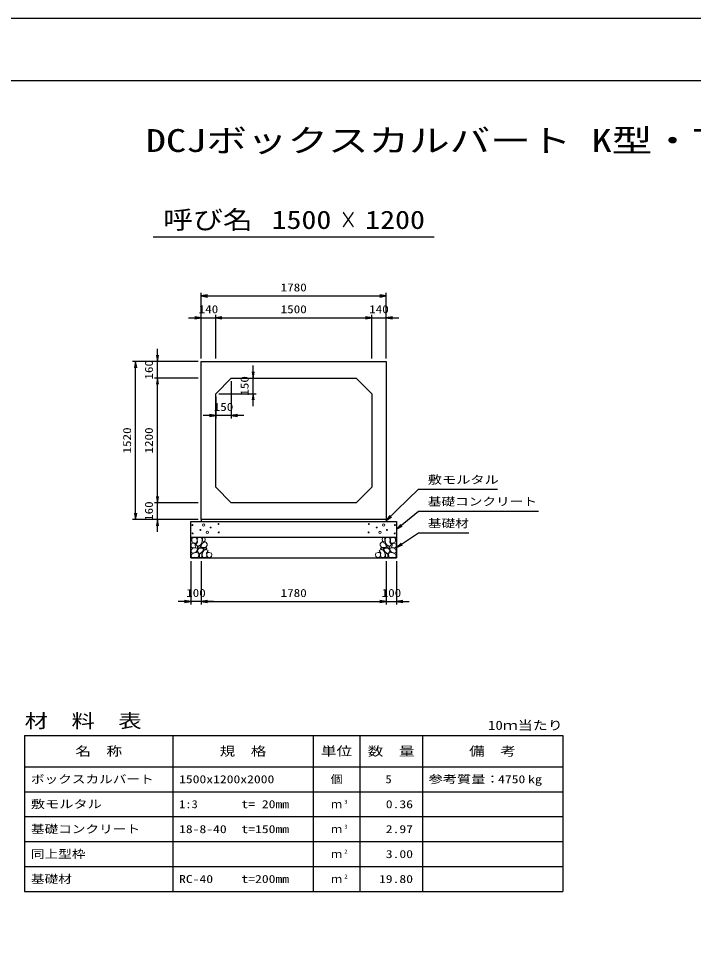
# Model space of a CAD drawing. Units: millimetres at full size. Extents: x 0 to 25230, y 0 to 17820.
# Drawn here: x 8469 to 14960, y 8910 to 17820 of the extents above; entities that cross this region are included whole.
import ezdxf
from ezdxf.enums import TextEntityAlignment as Align

# ---------------------------------------------------------------- set-up
doc = ezdxf.new("R2010")
doc.units = ezdxf.units.MM
for name, color, linetype, lineweight in [('D-DCR-HCHn', 4, 'Continuous', 9), ('D-MTR-FRAM', 7, 'Continuous', 25), ('D-MTR-LINE', 7, 'Continuous', 25), ('D-STR-DIM', 7, 'Continuous', 25), ('D-STR-STRn', 1, 'Continuous', 25), ('D-STR-TXT', 7, 'Continuous', 25), ('D-TTL', 2, 'Continuous', 25), ('D-TTL-TXT', 7, 'Continuous', 25)]:
    doc.layers.add(name, color=color, linetype=linetype, lineweight=lineweight)
doc.layers.add('D-MTR', color=7, linetype='Continuous')
doc.layers.add('D-MTR-TXT', color=7, linetype='Continuous')
doc.styles.add('ＭＳ ゴシック', font='')
doc.styles.get('ＭＳ ゴシック').set_extended_font_data('MS Gothic')

# ---------------------------------------------------------------- blocks, each defined once
blk = doc.blocks.new('open_arrow')
at = {"color": 0, "linetype": 'Continuous', "lineweight": -2}
blk.add_lwpolyline([(7.5, 1.25), (0, 0), (7.5, -1.25)], dxfattribs=at)

msp = doc.modelspace()

# ---------------------------------------------------------------- linework, layer by layer
at = {"layer": 'D-DCR-HCHn'}
for points in [[(10132.281, 12763.808), (10125.346, 12743.005), (10134.592, 12729.136), (10157.707, 12726.824), (10173.488, 12733.599), (10166.952, 12749.939), (10171.575, 12759.185), (10162.33, 12768.431), (10148.461, 12773.053)], [(10176.198, 12821.594), (10155.395, 12826.217), (10136.904, 12816.971), (10134.592, 12796.168), (10139.215, 12779.988), (10162.33, 12773.053), (10178.51, 12773.053), (10185.444, 12784.611), (10185.444, 12810.037)], [(10194.69, 12823.906), (10187.756, 12803.102), (10190.067, 12779.988), (10173.887, 12754.562), (10194.69, 12743.005), (10217.805, 12754.562), (10231.673, 12773.053), (10236.296, 12803.102), (10231.673, 12819.283), (10217.805, 12826.217)], [(10199.313, 12743.005), (10187.756, 12733.759), (10192.379, 12726.824), (10208.559, 12726.824), (10215.493, 12729.136), (10220.116, 12738.382), (10213.182, 12745.316)], [(10233.985, 12768.431), (10222.427, 12740.693), (10231.673, 12729.136), (10259.411, 12729.136), (10270.968, 12733.759), (10282.525, 12749.939), (10282.525, 12763.808), (10270.968, 12782.299), (10257.099, 12784.611)], [(10238.608, 12819.283), (10238.608, 12791.545), (10250.165, 12784.611), (10261.722, 12791.545), (10264.034, 12807.725), (10261.722, 12821.594), (10245.542, 12826.217)], [(11996.015, 12768.431), (12007.573, 12740.693), (11998.327, 12729.136), (11970.589, 12729.136), (11959.032, 12733.759), (11947.475, 12749.939), (11947.475, 12763.808), (11959.032, 12782.299), (11972.901, 12784.611)], [(11991.392, 12819.283), (11991.392, 12791.545), (11979.835, 12784.611), (11968.278, 12791.545), (11965.966, 12807.725), (11968.278, 12821.594), (11984.458, 12826.217)], [(12035.31, 12823.906), (12042.244, 12803.102), (12039.933, 12779.988), (12056.113, 12754.562), (12035.31, 12743.005), (12012.195, 12754.562), (11998.327, 12773.053), (11993.704, 12803.102), (11998.327, 12819.283), (12012.195, 12826.217)], [(12030.687, 12743.005), (12042.244, 12733.759), (12037.621, 12726.824), (12021.441, 12726.824), (12014.507, 12729.136), (12009.884, 12738.382), (12016.818, 12745.316)], [(12053.802, 12821.594), (12074.605, 12826.217), (12093.096, 12816.971), (12095.408, 12796.168), (12090.785, 12779.988), (12067.67, 12773.053), (12051.49, 12773.053), (12044.556, 12784.611), (12044.556, 12810.037)], [(12097.719, 12763.808), (12104.654, 12743.005), (12095.408, 12729.136), (12072.293, 12726.824), (12056.512, 12733.599), (12063.048, 12749.939), (12058.425, 12759.185), (12067.67, 12768.431), (12081.539, 12773.053)], [(10176.155, 12687.009), (10193.277, 12712.692), (10191.137, 12719.112), (10167.594, 12725.533), (10146.192, 12723.393), (10131.21, 12710.551), (10129.07, 12695.57), (10131.21, 12680.588), (10148.332, 12676.308)], [(10184.716, 12633.503), (10199.698, 12639.924), (10203.978, 12661.326), (10195.417, 12676.308), (10180.435, 12680.588), (10161.173, 12678.448), (10139.771, 12669.887), (10129.07, 12657.045), (10129.07, 12642.064), (10135.49, 12633.503), (10161.173, 12635.643)], [(10236.082, 12687.009), (10246.783, 12712.692), (10238.222, 12723.393), (10212.539, 12723.393), (10201.838, 12719.112), (10191.137, 12704.131), (10191.137, 12691.289), (10201.838, 12674.167), (10214.679, 12672.027)], [(10231.801, 12639.924), (10231.801, 12665.606), (10221.1, 12672.027), (10210.399, 12665.606), (10208.259, 12650.625), (10210.399, 12637.783), (10225.381, 12633.503)], [(10272.466, 12635.643), (10278.886, 12654.905), (10276.746, 12676.308), (10291.728, 12699.85), (10272.466, 12710.551), (10251.063, 12699.85), (10238.222, 12682.728), (10233.941, 12654.905), (10238.222, 12639.924), (10251.063, 12633.503)], [(10268.185, 12710.551), (10278.886, 12719.112), (10274.606, 12725.533), (10259.624, 12725.533), (10253.204, 12723.393), (10248.923, 12714.832), (10255.344, 12708.411)], [(10289.588, 12637.783), (10308.85, 12633.503), (10325.972, 12642.064), (10328.112, 12661.326), (10323.831, 12676.308), (10302.429, 12682.728), (10287.447, 12682.728), (10281.027, 12672.027), (10281.027, 12648.484)], [(11940.412, 12637.783), (11921.15, 12633.503), (11904.028, 12642.064), (11901.888, 12661.326), (11906.169, 12676.308), (11927.571, 12682.728), (11942.553, 12682.728), (11948.973, 12672.027), (11948.973, 12648.484)], [(11957.534, 12635.643), (11951.114, 12654.905), (11953.254, 12676.308), (11938.272, 12699.85), (11957.534, 12710.551), (11978.937, 12699.85), (11991.778, 12682.728), (11996.059, 12654.905), (11991.778, 12639.924), (11978.937, 12633.503)], [(11961.815, 12710.551), (11951.114, 12719.112), (11955.394, 12725.533), (11970.376, 12725.533), (11976.796, 12723.393), (11981.077, 12714.832), (11974.656, 12708.411)], [(11993.918, 12687.009), (11983.217, 12712.692), (11991.778, 12723.393), (12017.461, 12723.393), (12028.162, 12719.112), (12038.863, 12704.131), (12038.863, 12691.289), (12028.162, 12674.167), (12015.321, 12672.027)], [(11998.199, 12639.924), (11998.199, 12665.606), (12008.9, 12672.027), (12019.601, 12665.606), (12021.741, 12650.625), (12019.601, 12637.783), (12004.619, 12633.503)], [(12045.284, 12633.503), (12030.302, 12639.924), (12026.022, 12661.326), (12034.583, 12676.308), (12049.565, 12680.588), (12068.827, 12678.448), (12090.229, 12669.887), (12100.93, 12657.045), (12100.93, 12642.064), (12094.51, 12633.503), (12068.827, 12635.643)], [(12053.845, 12687.009), (12036.723, 12712.692), (12038.863, 12719.112), (12062.406, 12725.533), (12083.808, 12723.393), (12098.79, 12710.551), (12100.93, 12695.57), (12098.79, 12680.588), (12081.668, 12676.308)]]:
    msp.add_lwpolyline(points, close=True, dxfattribs=at)
for centre, radius in [((10141.091, 12946.145), 4.5), ((10250.004, 12946.145), 11.25), ((10316.563, 12922.459), 4.5), ((10392.197, 12955.221), 4.5), ((11837.803, 12955.221), 4.5), ((11913.437, 12922.459), 4.5), ((11979.996, 12946.145), 11.25), ((12088.909, 12946.145), 4.5), ((10142.803, 12865.879), 4.5), ((10218.437, 12898.641), 4.5), ((10284.996, 12874.955), 11.25), ((10393.909, 12874.955), 4.5), ((11836.091, 12874.955), 4.5), ((11945.004, 12874.955), 11.25), ((12011.563, 12898.641), 4.5), ((12087.197, 12865.879), 4.5)]:
    msp.add_circle(centre, radius, dxfattribs=at)
at = {"layer": 'D-MTR-FRAM'}
for p, q in [((8527.5, 10920), (13702.5, 10920)), ((8527.5, 10920), (8527.5, 9420)), ((13702.5, 10920), (13702.5, 9420)), ((8527.5, 9420), (13702.5, 9420))]:
    msp.add_line(p, q, dxfattribs=at)
at = {"layer": 'D-MTR-LINE'}
for p, q in [((9952.5, 10920), (9952.5, 9420)), ((11302.5, 10920), (11302.5, 9420)), ((11752.5, 10920), (11752.5, 9420)), ((12352.5, 10920), (12352.5, 9420)), ((8527.5, 10620), (13702.5, 10620)), ((8527.5, 10380), (13702.5, 10380)), ((8527.5, 10140), (13702.5, 10140)), ((8527.5, 9900), (13702.5, 9900)), ((8527.5, 9660), (13702.5, 9660))]:
    msp.add_line(p, q, dxfattribs=at)
at = {"layer": 'D-STR-DIM'}
for p, q in [((10225, 14550), (10225, 15180)), ((10225, 15150), (12005, 15150)), ((12005, 14550), (12005, 15180)), ((10225, 14550), (10225, 14970)), ((10365, 14550), (10365, 14970)), ((10365, 14550), (10365, 14970)), ((11865, 14550), (11865, 14970)), ((11865, 14550), (11865, 14970)), ((12005, 14550), (12005, 14970)), ((10105, 14940), (10485, 14940)), ((10365, 14940), (11865, 14940)), ((11745, 14940), (12125, 14940)), ((9805, 14240), (9805, 14640)), ((10195, 14520), (9565, 14520)), ((9595, 13000), (9595, 14520)), ((10195, 14520), (9775, 14520)), ((10725, 14090), (10725, 14480)), ((10195, 14360), (9775, 14360)), ((10195, 14360), (9775, 14360)), ((9805, 13160), (9805, 14360)), ((10545, 14360), (10755, 14360)), ((10515, 14330), (10515, 13970)), ((10365, 14180), (10365, 13970)), ((10395, 14210), (10755, 14210)), ((10635, 14000), (10245, 14000)), ((9805, 12880), (9805, 13280)), ((10195, 13160), (9775, 13160)), ((10195, 13160), (9775, 13160)), ((10195, 13000), (9565, 13000)), ((10195, 13000), (9775, 13000)), ((10125, 12600), (10125, 12180)), ((10225, 12600), (10225, 12180)), ((10225, 12600), (10225, 12180)), ((12005, 12600), (12005, 12180)), ((12005, 12600), (12005, 12180)), ((12105, 12600), (12105, 12180)), ((10345, 12210), (10005, 12210)), ((10225, 12210), (12005, 12210)), ((11885, 12210), (12225, 12210))]:
    msp.add_line(p, q, dxfattribs=at)
at = {"layer": 'D-STR-STRn'}
for p, q in [((10225, 14520), (12005, 14520)), ((10225, 13000), (10225, 14520)), ((12005, 14520), (12005, 13000)), ((10515, 14360), (10365, 14210)), ((10515, 14360), (11715, 14360)), ((11865, 14210), (11715, 14360)), ((10365, 13310), (10365, 14210)), ((11865, 14210), (11865, 13310)), ((10365, 13310), (10515, 13160)), ((11715, 13160), (11865, 13310)), ((11715, 13160), (10515, 13160)), ((10125, 12630), (10125, 12980)), ((10125, 12980), (12105, 12980)), ((12005, 13000), (10225, 13000)), ((10225, 13000), (10225, 12980)), ((12005, 13000), (12005, 12980)), ((12105, 12980), (12105, 12630)), ((10125, 12830), (12105, 12830)), ((10125, 12630), (12105, 12630))]:
    msp.add_line(p, q, dxfattribs=at)
at = {"layer": 'D-STR-TXT'}
for points in [[(12005, 12990), (12315, 13290), (12375, 13290), (13074.975, 13290)], [(12105, 12905), (12315, 13080), (12375, 13080), (13470.457, 13080)], [(12105, 12730), (12315, 12870), (12375, 12870), (12799.416, 12870)]]:
    msp.add_lwpolyline(points, dxfattribs=at)
at = {"layer": 'D-TTL'}
for points in [[(0, 0), (25230, 0), (25230, 17820), (0, 17820)], [(600, 600), (24630, 600), (24630, 17220), (600, 17220)]]:
    msp.add_lwpolyline(points, close=True, dxfattribs=at)
at = {"layer": 'D-TTL-TXT'}
msp.add_line((9765, 15720), (12465, 15720), dxfattribs=at)

# ---------------------------------------------------------------- block references
at = {"layer": 'D-STR-DIM', "xscale": 8, "yscale": 8}
for p in [(10225, 15150), (10365, 14940), (10365, 14940), (12005, 14940), (10515, 14000), (10225, 12210), (10225, 12210), (12105, 12210)]:
    msp.add_blockref('open_arrow', p, dxfattribs=at)
for p, rotation in [((12005, 15150), 180), ((10225, 14940), 180), ((11865, 14940), 180), ((11865, 14940), 180), ((9805, 14520), 90), ((9595, 14520), 270), ((9805, 14360), 270), ((9805, 14360), 270), ((10725, 14360), 90), ((10725, 14210), 270), ((10365, 14000), 180), ((9805, 13160), 90), ((9805, 13160), 90), ((9595, 13000), 90), ((9805, 13000), 270), ((10125, 12210), 180), ((12005, 12210), 180), ((12005, 12210), 180)]:
    msp.add_blockref('open_arrow', p, dxfattribs=dict(at, rotation=rotation))
at = {"layer": 'D-STR-TXT', "xscale": 8, "yscale": 8}
for p, rotation in [((12005, 12990), 44.1), ((12105, 12905), 39.8), ((12105, 12730), 33.7)]:
    msp.add_blockref('open_arrow', p, dxfattribs=dict(at, rotation=rotation))

# ---------------------------------------------------------------- texts
at = {"layer": 'D-MTR', "style": 'ＭＳ ゴシック', "width": 1.25}
msp.add_text('材\u3000料\u3000表', height=132, dxfattribs=at).set_placement((8527.5, 10956), align=Align.BOTTOM_LEFT)
at = {"layer": 'D-MTR', "style": 'ＭＳ ゴシック', "width": 1.2}
msp.add_text('10ｍ当たり', height=87.98, dxfattribs=at).set_placement((13702.5, 10949), align=Align.BOTTOM_RIGHT)
at = {"layer": 'D-MTR-TXT', "style": 'ＭＳ ゴシック'}
for s, height, width, p in [('名\u3000称', 87.98, 1.25, (9240, 10770)), ('規\u3000格', 87.98, 1.25, (10627.5, 10770)), ('単位', 87.98, 1.25, (11527.5, 10770)), ('数\u3000量', 87.98, 1.25, (12052.5, 10770)), ('備\u3000考', 87.98, 1.25, (13027.5, 10770)), ('個', 76.98, 1.1, (11527.5, 10500))]:
    msp.add_text(s, height=height, dxfattribs=dict(at, width=width)).set_placement(p, align=Align.MIDDLE_CENTER)
for s, width, p in [('ボックスカルバート', 1.25, (8587.5, 10500)), ('1500x1200x2000', 1.25, (10012.5, 10500)), ('参考質量：    kg', 1.3, (12412.5, 10500)), ('敷モルタル', 1.3, (8587.5, 10260)), ('1:3', 1.15, (10012.5, 10260)), ('t= 20mm', 1.25, (10612.5, 10260)), ('基礎コンクリート', 1.25, (8587.5, 10020)), ('18-8-40', 1.25, (10012.5, 10020)), ('t=150mm', 1.25, (10612.5, 10020)), ('同上型枠', 1.25, (8587.5, 9780)), ('基礎材', 1.25, (8587.5, 9540)), ('RC-40', 1.25, (10012.5, 9540)), ('t=200mm', 1.25, (10612.5, 9540))]:
    msp.add_text(s, height=76.98, dxfattribs=dict(at, width=width)).set_placement(p, align=Align.MIDDLE_LEFT)
for s, width, p in [('5', 1.15, (12057.83, 10500)), ('4750', 1.25, (13342.5, 10500)), ('0.36', 1.25, (12262.5, 10260)), ('2.97', 1.25, (12262.5, 10020)), ('3.00', 1.25, (12262.5, 9780)), ('19.80', 1.25, (12262.5, 9540))]:
    msp.add_text(s, height=76.98, dxfattribs=dict(at, width=width)).set_placement(p, align=Align.MIDDLE_RIGHT)
for p in [(11527.5, 10260), (11527.5, 10020), (11527.5, 9780), (11527.5, 9540)]:
    msp.add_text('ｍ', height=76.98, dxfattribs=at).set_placement(p, align=Align.MIDDLE_CENTER)
at = {"layer": 'D-MTR-TXT', "style": 'ＭＳ ゴシック', "width": 1.15}
for s, p in [('3', (11602.5, 10253)), ('3', (11602.5, 10013)), ('2', (11602.5, 9773)), ('2', (11602.5, 9533))]:
    msp.add_text(s, height=38.49, dxfattribs=at).set_placement(p, align=Align.BOTTOM_LEFT)
at = {"layer": 'D-STR-DIM', "style": 'ＭＳ ゴシック', "width": 1.2}
for s, p in [('1780', (11115, 15232.5)), ('140', (10295, 15022.5)), ('1500', (11115, 15022.5)), ('140', (11935, 15022.5)), ('150', (10440, 14082.5)), ('100', (10175, 12292.5)), ('1780', (11115, 12292.5)), ('100', (12055, 12292.5))]:
    msp.add_text(s, height=76.98, dxfattribs=at).set_placement(p, align=Align.MIDDLE_CENTER)
for s, p in [('160', (9722.5, 14440)), ('150', (10642.5, 14285)), ('1520', (9512.5, 13760)), ('1200', (9722.5, 13760)), ('160', (9722.5, 13080))]:
    msp.add_text(s, height=76.98, rotation=90, dxfattribs=at).set_placement(p, align=Align.MIDDLE_CENTER)
at = {"layer": 'D-STR-TXT', "style": 'ＭＳ ゴシック'}
for s, width, p in [('敷モルタル', 1.3, (12405, 13320)), ('基礎コンクリート', 1.25, (12405, 13110)), ('基礎材', 1.25, (12405, 12900))]:
    msp.add_text(s, height=76.98, dxfattribs=dict(at, width=width)).set_placement(p, align=Align.BOTTOM_LEFT)
at = {"layer": 'D-TTL-TXT', "style": 'ＭＳ ゴシック'}
for s, height, width, p in [('DCJボックスカルバート K型・T型', 219.9, 1.3, (12615, 16470)), ('呼び名', 176, 1.2, (10290, 15742.5)), ('1500', 176, 1.2, (11190, 15742.5)), ('×', 176, 0.7, (11640, 15742.5)), ('1200', 176, 1.2, (12090, 15742.5))]:
    msp.add_text(s, height=height, dxfattribs=dict(at, width=width)).set_placement(p, align=Align.BOTTOM_CENTER)

doc.saveas('drawing.dxf')
